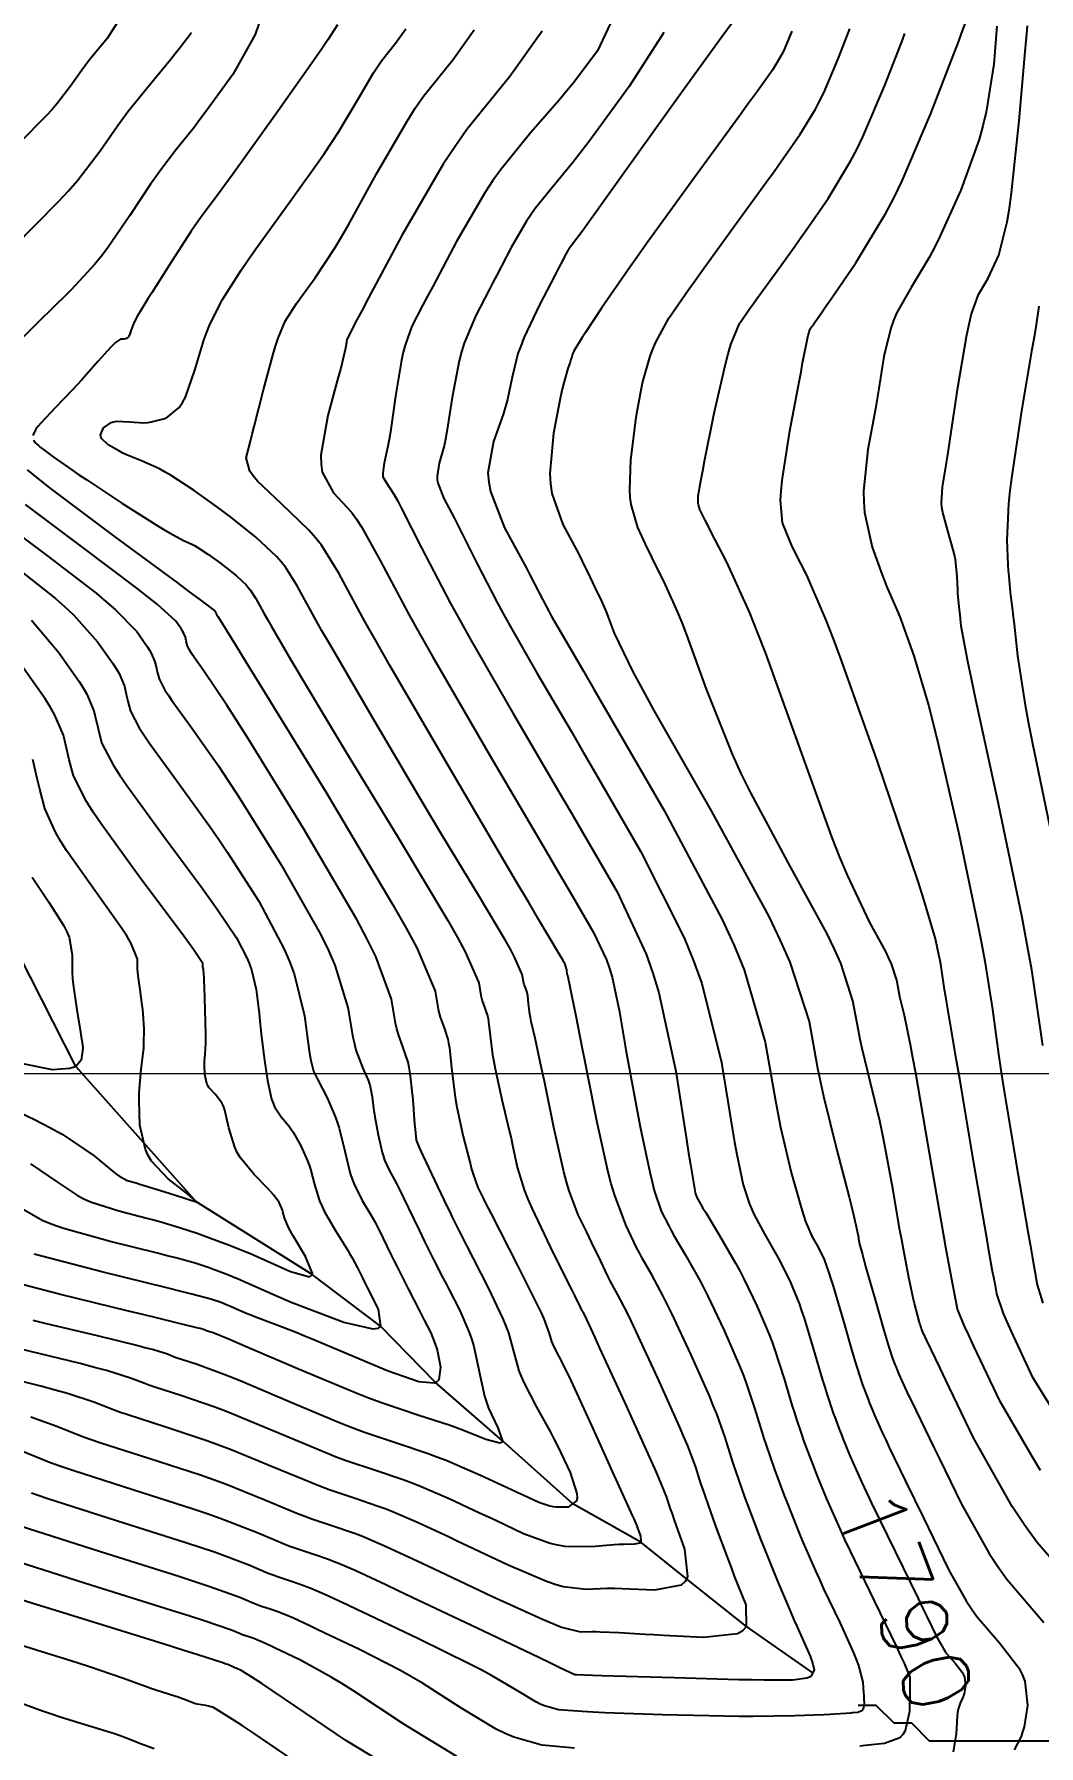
# Model space of a CAD drawing. Header units: metres. Extents: x 837117 to 838477, y 1189012 to 1191015.
# Drawn here: x 837909.5 to 837966.1, y 1189576 to 1189672.4 of the extents above; entities that cross this region are included whole.
import ezdxf

# ---------------------------------------------------------------- set-up
doc = ezdxf.new("R2010")
doc.units = ezdxf.units.M
doc.header["$LTSCALE"] = 0.3
doc.layers.add('COORD', color=7, linetype='Continuous', lineweight=20)
doc.layers.add('DRENAJE', color=5, linetype='Continuous', lineweight=25)
doc.layers.add('COTAS 10', color=1, linetype='Continuous')
doc.layers.add('COTAS INT', color=252, linetype='Continuous')
doc.styles.get("Standard").update_dxf_attribs({"font": 'simplex.shx'})

msp = doc.modelspace()

# ---------------------------------------------------------------- linework, layer by layer
at = {"layer": 'COORD'}
msp.add_line((837476.514, 1189613.872), (838476.514, 1189613.872), dxfattribs=at)
at = {"layer": 'COTAS 10'}
for points, elevation in [([(837967.559, 1189593.901), (837965.799, 1189596.745), (837964.59, 1189599.339), (837964.35, 1189599.887), (837964.15, 1189600.361), (837963.772, 1189601.459), (837963.668, 1189602.029), (837963.642, 1189602.169), (837963.617, 1189602.302), (837963.535, 1189602.72), (837963.326, 1189603.899), (837963.22, 1189604.511), (837963.094, 1189605.247), (837962.466, 1189608.937), (837961.796, 1189612.887), (837961.643, 1189613.786), (837961.504, 1189614.601), (837961.121, 1189616.843), (837960.879, 1189618.281), (837960.829, 1189618.589), (837960.787, 1189618.858), (837960.695, 1189619.502), (837960.611, 1189620.039), (837960.573, 1189620.239), (837960.529, 1189620.462), (837960.319, 1189621.454), (837959.664, 1189623.68), (837959.34, 1189624.681), (837958.953, 1189625.849), (837957.04, 1189631.454), (837955.019, 1189637.135), (837954.565, 1189638.35), (837954.156, 1189639.409), (837953.059, 1189641.944), (837952.363, 1189643.321), (837952.206, 1189643.651), (837952.065, 1189643.959), (837951.688, 1189644.885), (837951.586, 1189646.155), (837951.619, 1189646.68), (837951.679, 1189647.28), (837952.117, 1189650.073), (837952.632, 1189652.824), (837952.74, 1189653.398), (837952.833, 1189653.89), (837953.046, 1189654.99), (837953.15, 1189655.463), (837953.174, 1189655.56), (837953.197, 1189655.643), (837953.263, 1189655.82), (837953.331, 1189655.919), (837953.355, 1189655.954), (837953.382, 1189655.991), (837953.496, 1189656.149), (837953.933, 1189656.774), (837954.163, 1189657.106), (837954.441, 1189657.508), (837955.836, 1189659.53), (837957.52, 1189662.322), (837957.979, 1189663.208), (837958.435, 1189664.144), (837960.056, 1189667.933), (837961.336, 1189671.241), (837961.578, 1189671.874), (837961.77, 1189672.384), (837962.055, 1189673.202)], 1800), ([(837926.623, 1189672.938), (837926.09, 1189672.084), (837925.746, 1189671.581), (837925.317, 1189670.964), (837923.059, 1189667.774), (837920.736, 1189664.532), (837920.266, 1189663.881), (837919.871, 1189663.338), (837919.069, 1189662.27), (837918.587, 1189661.608), (837918.393, 1189661.321), (837918.173, 1189660.989), (837917.158, 1189659.415), (837916.162, 1189657.839), (837915.953, 1189657.506), (837915.773, 1189657.217), (837915.365, 1189656.547), (837915.174, 1189656.187), (837915.132, 1189656.094), (837915.093, 1189656.003), (837914.993, 1189655.698), (837914.909, 1189655.458), (837914.882, 1189655.407), (837914.853, 1189655.365), (837914.735, 1189655.269), (837914.605, 1189655.234), (837914.569, 1189655.229), (837914.534, 1189655.226), (837914.405, 1189655.234), (837914.13, 1189655.053), (837914.002, 1189654.931), (837913.851, 1189654.778), (837913.12, 1189653.966), (837912.218, 1189652.949), (837911.959, 1189652.668), (837911.697, 1189652.386), (837910.72, 1189651.369), (837909.917, 1189650.51), (837909.765, 1189650.328), (837909.643, 1189650.171), (837909.458, 1189649.806)], 1780), ([(837945.012, 1189672.509), (837943.052, 1189669.459), (837940.842, 1189666.428), (837940.343, 1189665.764), (837939.891, 1189665.177), (837938.665, 1189663.692), (837937.767, 1189662.585), (837937.523, 1189662.236), (837937.281, 1189661.87), (837936.421, 1189660.394), (837935.598, 1189658.837), (837935.379, 1189658.419), (837935.163, 1189658.007), (837934.414, 1189656.568), (837933.772, 1189655.006), (837933.623, 1189654.518), (837933.486, 1189654.004), (837933.096, 1189651.946), (837932.796, 1189650.028), (837932.716, 1189649.603), (837932.636, 1189649.225), (837932.359, 1189648.24), (837932.235, 1189647.521), (837932.252, 1189647.309), (837932.291, 1189647.092), (837932.617, 1189646.262), (837933.192, 1189645.171), (837933.387, 1189644.789), (837933.599, 1189644.372), (837934.494, 1189642.579), (837935.621, 1189640.402), (837935.979, 1189639.744), (837936.357, 1189639.061), (837937.884, 1189636.396), (837939.785, 1189633.145), (837940.397, 1189632.094), (837941.046, 1189630.977), (837943.702, 1189626.396), (837946.165, 1189621.522), (837946.692, 1189620.22), (837947.153, 1189618.939), (837948.26, 1189614.486), (837948.854, 1189610.802), (837948.992, 1189610.007), (837949.118, 1189609.309), (837949.476, 1189607.598), (837949.835, 1189606.516), (837949.961, 1189606.213), (837950.099, 1189605.91), (837950.697, 1189604.806), (837951.329, 1189603.715), (837951.49, 1189603.42), (837951.644, 1189603.128), (837952.148, 1189602.1), (837952.628, 1189600.909), (837952.767, 1189600.514), (837952.91, 1189600.092), (837953.447, 1189598.332), (837953.955, 1189596.601), (837954.079, 1189596.196), (837954.195, 1189595.824), (837954.556, 1189594.748), (837954.68, 1189594.419), (837954.894, 1189593.846), (837954.996, 1189593.582), (837955.102, 1189593.313), (837955.516, 1189592.294), (837956.17, 1189590.83), (837956.427, 1189590.282), (837956.717, 1189589.671), (837958.038, 1189586.947), (837959.334, 1189584.304), (837959.608, 1189583.744), (837959.845, 1189583.259), (837960.393, 1189582.131), (837960.739, 1189581.514), (837960.848, 1189581.353), (837960.963, 1189581.195), (837961.426, 1189580.656), (837961.818, 1189580.147), (837961.889, 1189580.008), (837961.943, 1189579.869), (837961.999, 1189579.375), (837961.926, 1189578.938), (837961.897, 1189578.836), (837961.866, 1189578.742), (837961.724, 1189578.469), (837961.588, 1189578.061), (837961.56, 1189577.881), (837961.537, 1189577.673), (837961.488, 1189576.681), (837961.318, 1189575.674)], 1790), ([(837909.508, 1189649.538), (837909.572, 1189649.42), (837909.779, 1189649.236), (837909.883, 1189649.154), (837910.006, 1189649.058), (837910.618, 1189648.599), (837911.663, 1189647.868), (837912.059, 1189647.6), (837912.502, 1189647.304), (837914.487, 1189646), (837916.409, 1189644.772), (837916.813, 1189644.524), (837917.161, 1189644.317), (837917.951, 1189643.899), (837918.422, 1189643.685), (837918.568, 1189643.606), (837918.721, 1189643.517), (837919.331, 1189643.125), (837919.976, 1189642.662), (837920.152, 1189642.53), (837920.326, 1189642.396), (837920.945, 1189641.896), (837921.482, 1189641.389), (837921.605, 1189641.25), (837921.717, 1189641.112), (837922.03, 1189640.621), (837922.478, 1189639.796), (837922.676, 1189639.448), (837922.905, 1189639.048), (837923.998, 1189637.171), (837925.718, 1189634.289), (837926.342, 1189633.256), (837927.031, 1189632.121), (837930.054, 1189627.171), (837932.843, 1189622.498), (837933.384, 1189621.537), (837933.825, 1189620.721), (837934.584, 1189618.979), (837934.701, 1189618.273), (837934.738, 1189618.111), (837934.776, 1189617.963), (837934.93, 1189617.55), (837935.075, 1189617.119), (837935.108, 1189616.961), (837935.139, 1189616.785), (837935.223, 1189616.009), (837935.365, 1189614.918), (837935.432, 1189614.544), (837935.511, 1189614.139), (837935.894, 1189612.415), (837936.307, 1189610.658), (837936.404, 1189610.231), (837936.494, 1189609.83), (837936.757, 1189608.598), (837937.17, 1189607.264), (837937.354, 1189606.799), (837937.57, 1189606.292), (837938.601, 1189604.117), (837939.611, 1189602.106), (837939.813, 1189601.703), (837939.98, 1189601.368), (837940.305, 1189600.71), (837940.401, 1189600.513), (837940.424, 1189600.467), (837940.446, 1189600.424), (837940.515, 1189600.301), (837940.902, 1189599.482), (837941.125, 1189599.002), (837941.397, 1189598.411), (837942.799, 1189595.36), (837944.21, 1189592.252), (837944.489, 1189591.626), (837944.719, 1189591.101), (837945.147, 1189590.052), (837945.373, 1189589.361), (837945.477, 1189589.062), (837945.598, 1189588.716), (837946.185, 1189587.08), (837946.353, 1189585.546), (837946.21, 1189585.264), (837945.986, 1189585.045), (837944.492, 1189584.769), (837942.666, 1189584.855), (837942.231, 1189584.863), (837941.828, 1189584.865), (837940.63, 1189584.815), (837939.35, 1189584.968), (837938.896, 1189585.098), (837938.398, 1189585.265), (837936.237, 1189586.183), (837933.972, 1189587.256), (837933.409, 1189587.521), (837932.873, 1189587.772), (837931.168, 1189588.563), (837929.697, 1189589.197), (837929.308, 1189589.35), (837928.928, 1189589.493), (837927.623, 1189589.926), (837926.155, 1189590.423), (837925.671, 1189590.607), (837925.155, 1189590.809), (837923.013, 1189591.705), (837920.64, 1189592.676), (837919.979, 1189592.926), (837919.315, 1189593.168), (837916.902, 1189593.973), (837914.812, 1189594.643), (837914.352, 1189594.8), (837913.944, 1189594.945), (837912.898, 1189595.365), (837911.413, 1189595.856), (837910.727, 1189596.045), (837909.923, 1189596.258), (837906.026, 1189597.221)], 1780), ([(837909.392, 1189639.406), (837910.916, 1189637.607), (837912.076, 1189635.96), (837912.31, 1189635.585), (837912.507, 1189635.245), (837912.907, 1189634.307), (837913.071, 1189633.592), (837913.119, 1189633.392), (837913.169, 1189633.191), (837913.359, 1189632.458), (837914.009, 1189631.214), (837914.348, 1189630.691), (837914.756, 1189630.091), (837916.807, 1189627.277), (837918.961, 1189624.375), (837919.434, 1189623.719), (837919.855, 1189623.126), (837920.931, 1189621.52), (837921.546, 1189620.348), (837921.676, 1189620.031), (837921.788, 1189619.716), (837922.047, 1189618.603), (837922.179, 1189617.554), (837922.211, 1189617.28), (837922.241, 1189617.012), (837922.333, 1189616.105), (837922.434, 1189615.178), (837922.47, 1189614.898), (837922.509, 1189614.608), (837922.678, 1189613.477), (837922.914, 1189612.434), (837922.995, 1189612.199), (837923.083, 1189611.989), (837923.459, 1189611.423), (837923.883, 1189610.924), (837924.002, 1189610.755), (837924.122, 1189610.573), (837924.559, 1189609.804), (837924.947, 1189608.949), (837925.035, 1189608.712), (837925.116, 1189608.475), (837925.338, 1189607.619), (837925.623, 1189606.694), (837925.744, 1189606.414), (837925.882, 1189606.123), (837926.53, 1189604.985), (837927.183, 1189603.935), (837927.324, 1189603.7), (837927.448, 1189603.488), (837927.753, 1189602.925), (837928.049, 1189602.322), (837928.167, 1189602.085), (837928.302, 1189601.819), (837928.919, 1189600.605), (837929.059, 1189599.632), (837928.893, 1189599.516), (837928.638, 1189599.468), (837926.977, 1189599.851), (837924.955, 1189600.612), (837924.473, 1189600.802), (837924.024, 1189600.982), (837922.682, 1189601.559), (837921.635, 1189602.031), (837921.371, 1189602.146), (837921.118, 1189602.254), (837920.302, 1189602.586), (837919.591, 1189602.854), (837919.405, 1189602.92), (837919.224, 1189602.984), (837918.61, 1189603.188), (837917.522, 1189603.487), (837917.042, 1189603.611), (837916.485, 1189603.753), (837913.828, 1189604.412), (837911.131, 1189605.17), (837910.548, 1189605.374), (837910.038, 1189605.575), (837908.787, 1189606.282)], 1770), ([(837933.353, 1189575.406), (837930.36, 1189577.217), (837927.527, 1189579.096), (837926.87, 1189579.511), (837926.268, 1189579.879), (837924.553, 1189580.825), (837923.398, 1189581.374), (837923.149, 1189581.491), (837922.931, 1189581.594), (837922.402, 1189581.842), (837922.085, 1189581.978), (837922.002, 1189582.011), (837921.92, 1189582.042), (837921.64, 1189582.135), (837921.324, 1189582.242), (837921.22, 1189582.281), (837921.109, 1189582.325), (837920.648, 1189582.517), (837919.07, 1189583.057), (837918.255, 1189583.319), (837917.276, 1189583.63), (837912.373, 1189585.16), (837907.25, 1189586.8)], 1790)]:
    msp.add_lwpolyline(points, dxfattribs=dict(at, elevation=elevation))
at = {"layer": 'COTAS INT'}
for points, elevation in [([(837914.471, 1189673.464), (837913.651, 1189672.172), (837912.666, 1189670.967), (837912.434, 1189670.668), (837912.221, 1189670.385), (837911.596, 1189669.485), (837910.845, 1189668.509), (837910.552, 1189668.176), (837910.221, 1189667.818), (837908.719, 1189666.299)], 1774), ([(837942.148, 1189673.312), (837941.282, 1189671.465), (837939.94, 1189669.693), (837939.538, 1189669.196), (837939.123, 1189668.697), (837937.514, 1189666.874), (837935.843, 1189664.813), (837935.388, 1189664.164), (837934.937, 1189663.482), (837933.336, 1189660.734), (837931.99, 1189658.196), (837931.699, 1189657.646), (837931.444, 1189657.163), (837930.818, 1189655.968), (837930.437, 1189654.897), (837930.337, 1189654.492), (837930.239, 1189654.04), (837929.901, 1189652.015), (837929.607, 1189650.019), (837929.536, 1189649.584), (837929.469, 1189649.201), (837929.266, 1189648.246), (837929.173, 1189647.709), (837929.176, 1189647.59), (837929.19, 1189647.483), (837929.346, 1189647.203), (837929.798, 1189646.511), (837930.001, 1189646.145), (837930.236, 1189645.703), (837931.364, 1189643.475), (837932.977, 1189640.383), (837933.518, 1189639.396), (837934.099, 1189638.352), (837936.541, 1189634.108), (837939.084, 1189629.767), (837939.73, 1189628.661), (837940.35, 1189627.598), (837942.377, 1189624.108), (837944.018, 1189620.601), (837944.393, 1189619.527), (837944.735, 1189618.409), (837945.686, 1189614.001), (837946.287, 1189610.147), (837946.409, 1189609.378), (837946.51, 1189608.738), (837946.715, 1189607.504), (837946.785, 1189607.172), (837946.802, 1189607.1), (837946.818, 1189607.037), (837946.869, 1189606.884), (837947.092, 1189606.499), (837947.217, 1189606.291), (837947.369, 1189606.037), (837948.146, 1189604.753), (837949.053, 1189603.183), (837949.288, 1189602.749), (837949.516, 1189602.315), (837950.278, 1189600.752), (837950.944, 1189599.178), (837951.112, 1189598.737), (837951.272, 1189598.294), (837951.787, 1189596.676), (837952.242, 1189595.144), (837952.364, 1189594.754), (837952.484, 1189594.38), (837952.728, 1189593.67), (837952.904, 1189593.154), (837953.344, 1189591.978), (837953.477, 1189591.635), (837953.615, 1189591.284), (837954.155, 1189589.955), (837954.918, 1189588.229), (837955.197, 1189587.628), (837955.506, 1189586.974), (837956.863, 1189584.166), (837958.112, 1189581.589), (837958.352, 1189581.08), (837958.546, 1189580.66), (837958.864, 1189579.879), (837958.872, 1189579.457), (837958.871, 1189579.263), (837958.868, 1189579.036), (837958.846, 1189577.935), (837958.611, 1189576.856), (837958.474, 1189576.641), (837958.458, 1189576.624), (837958.306, 1189576.464), (837957.438, 1189576.128), (837956.353, 1189576.024), (837956.047, 1189575.994)], 1788), ([(837949.082, 1189673.347), (837948.296, 1189672.271), (837946.972, 1189670.445), (837946.48, 1189669.763), (837945.935, 1189669.004), (837943.516, 1189665.629), (837941.262, 1189662.487), (837940.821, 1189661.876), (837940.46, 1189661.377), (837939.816, 1189660.509), (837939.692, 1189660.357), (837939.658, 1189660.308), (837939.625, 1189660.258), (837939.506, 1189660.054), (837939.206, 1189659.478), (837939.058, 1189659.192), (837938.882, 1189658.852), (837938.011, 1189657.168), (837937.132, 1189655.302), (837936.95, 1189654.846), (837936.796, 1189654.417), (837936.46, 1189653.089), (837936.202, 1189651.832), (837936.095, 1189651.447), (837935.974, 1189651.046), (837935.409, 1189649.467), (837935.103, 1189647.698), (837935.145, 1189647.177), (837935.241, 1189646.643), (837936.044, 1189644.601), (837937.048, 1189642.745), (837937.271, 1189642.327), (837937.47, 1189641.951), (837937.99, 1189640.941), (837938.401, 1189640.147), (837938.532, 1189639.906), (837938.67, 1189639.657), (837939.228, 1189638.684), (837940.485, 1189636.524), (837941.064, 1189635.526), (837941.742, 1189634.355), (837945.026, 1189628.684), (837948.296, 1189622.547), (837948.965, 1189621.082), (837949.532, 1189619.72), (837950.729, 1189615.645), (837951.275, 1189612.444), (837951.432, 1189611.632), (837951.591, 1189610.852), (837952.189, 1189608.302), (837952.742, 1189606.321), (837952.874, 1189605.899), (837952.996, 1189605.533), (837953.362, 1189604.671), (837953.648, 1189604.178), (837953.72, 1189604.045), (837953.79, 1189603.913), (837954.017, 1189603.448), (837954.312, 1189602.64), (837954.423, 1189602.292), (837954.548, 1189601.89), (837955.107, 1189599.988), (837955.668, 1189598.058), (837955.794, 1189597.638), (837955.907, 1189597.267), (837956.208, 1189596.342), (837956.443, 1189595.713), (837956.515, 1189595.53), (837956.588, 1189595.343), (837956.656, 1189595.178), (837956.877, 1189594.633), (837957.332, 1189593.613), (837957.511, 1189593.231), (837957.713, 1189592.806), (837958.634, 1189590.908), (837959.66, 1189588.809), (837959.929, 1189588.256), (837960.191, 1189587.716), (837960.748, 1189586.563), (837961.083, 1189585.869), (837962.035, 1189584.171), (837962.335, 1189583.726), (837962.652, 1189583.29), (837963.927, 1189581.807), (837965.009, 1189580.405), (837965.203, 1189580.021), (837965.351, 1189579.64), (837965.507, 1189578.279), (837965.304, 1189577.076), (837965.226, 1189576.794), (837965.139, 1189576.535), (837964.748, 1189575.783)], 1792), ([(837908.37, 1189660.406), (837910.919, 1189662.984), (837911.481, 1189663.596), (837911.98, 1189664.162), (837913.265, 1189665.837), (837914.23, 1189667.256), (837914.527, 1189667.66), (837914.837, 1189668.07), (837916.067, 1189669.593), (837917.226, 1189670.987), (837917.492, 1189671.315), (837917.734, 1189671.618), (837918.407, 1189672.505)], 1776), ([(837922.193, 1189673), (837921.989, 1189672.4), (837920.733, 1189670.14), (837919.235, 1189668.075), (837918.879, 1189667.598), (837918.548, 1189667.163), (837917.568, 1189665.932), (837916.67, 1189664.772), (837916.391, 1189664.382), (837916.099, 1189663.961), (837914.935, 1189662.19), (837913.672, 1189660.356), (837913.317, 1189659.896), (837912.96, 1189659.456), (837911.652, 1189658.038), (837910.361, 1189656.774), (837910.014, 1189656.431), (837909.672, 1189656.091), (837908.477, 1189654.888)], 1778), ([(837908.746, 1189592.654), (837910.402, 1189591.989), (837911.05, 1189591.759), (837911.778, 1189591.51), (837915.091, 1189590.448), (837918.5, 1189589.353), (837919.289, 1189589.083), (837920.012, 1189588.828), (837922.067, 1189588.03), (837923.536, 1189587.415), (837923.891, 1189587.276), (837924.222, 1189587.151), (837925.23, 1189586.81), (837926.125, 1189586.512), (837926.386, 1189586.414), (837926.652, 1189586.31), (837927.662, 1189585.874), (837929.346, 1189585.087), (837930.038, 1189584.76), (837930.829, 1189584.386), (837934.497, 1189582.642), (837937.962, 1189580.993), (837938.623, 1189580.678), (837939.156, 1189580.425), (837940.003, 1189580.024), (837940.025, 1189580.024), (837940.045, 1189580.022), (837940.054, 1189580.022), (837940.064, 1189580.021), (837940.113, 1189580.019), (837940.99, 1189579.991), (837941.523, 1189579.974), (837942.182, 1189579.954), (837945.608, 1189579.848), (837949.216, 1189579.749), (837949.989, 1189579.733), (837950.664, 1189579.722), (837952.284, 1189579.724), (837953.066, 1189579.83), (837953.212, 1189579.884), (837953.328, 1189579.949), (837953.491, 1189580.274), (837953.39, 1189580.739), (837953.339, 1189580.893), (837953.278, 1189581.057), (837952.975, 1189581.739), (837952.514, 1189582.738), (837952.354, 1189583.103), (837952.18, 1189583.506), (837951.434, 1189585.278), (837950.642, 1189587.226), (837950.44, 1189587.739), (837950.244, 1189588.242), (837949.599, 1189589.966), (837949.062, 1189591.492), (837948.934, 1189591.87), (837948.816, 1189592.229), (837948.467, 1189593.364), (837947.996, 1189594.698), (837947.8, 1189595.181), (837947.577, 1189595.715), (837946.538, 1189598.056), (837945.456, 1189600.363), (837945.206, 1189600.875), (837944.978, 1189601.333), (837944.33, 1189602.527), (837943.796, 1189603.467), (837943.639, 1189603.764), (837943.478, 1189604.077), (837942.862, 1189605.341), (837942.224, 1189607.058), (837942.049, 1189607.658), (837941.875, 1189608.311), (837941.252, 1189611.117), (837940.694, 1189613.956), (837940.561, 1189614.63), (837940.438, 1189615.255), (837940.068, 1189617.107), (837939.811, 1189618.376), (837939.758, 1189618.633), (837939.713, 1189618.85), (837939.618, 1189619.295), (837939.583, 1189619.455), (837939.575, 1189619.493), (837939.569, 1189619.528), (837939.556, 1189619.629), (837939.548, 1189619.701), (837939.545, 1189619.717), (837939.542, 1189619.732), (837939.529, 1189619.772), (837939.514, 1189619.811), (837939.511, 1189619.824), (837939.507, 1189619.839), (837939.496, 1189619.905), (837939.426, 1189620.067), (837939.385, 1189620.143), (837939.335, 1189620.232), (837939.075, 1189620.667), (837937.978, 1189622.518), (837937.399, 1189623.5), (837936.701, 1189624.686), (837933.188, 1189630.667), (837929.583, 1189636.859), (837928.826, 1189638.179), (837928.175, 1189639.327), (837926.697, 1189642.048), (837925.721, 1189643.622), (837925.386, 1189644.048), (837925.022, 1189644.469), (837923.476, 1189645.951), (837922.117, 1189647.233), (837921.872, 1189647.527), (837921.683, 1189647.795), (837921.475, 1189648.545), (837921.725, 1189649.486), (837921.825, 1189649.875), (837921.938, 1189650.319), (837922.46, 1189652.384), (837923.018, 1189654.453), (837923.154, 1189654.898), (837923.282, 1189655.289), (837923.678, 1189656.242), (837924.147, 1189656.979), (837924.321, 1189657.234), (837924.513, 1189657.51), (837925.369, 1189658.692), (837926.496, 1189660.397), (837926.86, 1189661.003), (837927.247, 1189661.667), (837928.833, 1189664.55), (837930.545, 1189667.519), (837931.012, 1189668.238), (837931.476, 1189668.911), (837933.123, 1189670.97), (837934.319, 1189672.646)], 1784), ([(837909.355, 1189594.536), (837910.822, 1189594.009), (837912.173, 1189593.467), (837912.701, 1189593.28), (837913.295, 1189593.077), (837915.996, 1189592.21), (837918.907, 1189591.26), (837919.634, 1189591.005), (837920.326, 1189590.752), (837922.54, 1189589.868), (837924.346, 1189589.112), (837924.781, 1189588.941), (837925.189, 1189588.787), (837926.426, 1189588.368), (837927.526, 1189588.003), (837927.847, 1189587.882), (837928.175, 1189587.753), (837929.415, 1189587.218), (837931.11, 1189586.429), (837931.724, 1189586.141), (837932.4, 1189585.821), (837935.367, 1189584.413), (837938.18, 1189583.129), (837938.76, 1189582.888), (837939.253, 1189582.697), (837940.317, 1189582.42), (837940.955, 1189582.442), (837941.18, 1189582.44), (837941.427, 1189582.434), (837942.492, 1189582.381), (837943.955, 1189582.295), (837944.451, 1189582.268), (837944.987, 1189582.239), (837947.253, 1189582.124), (837949.157, 1189582.328), (837949.465, 1189582.5), (837949.678, 1189582.723), (837949.654, 1189583.947), (837949.001, 1189585.569), (837948.816, 1189586.044), (837948.63, 1189586.529), (837947.947, 1189588.372), (837947.35, 1189590.048), (837947.219, 1189590.428), (837947.103, 1189590.772), (837946.807, 1189591.708), (837946.357, 1189592.899), (837946.145, 1189593.404), (837945.894, 1189593.984), (837944.669, 1189596.708), (837943.427, 1189599.387), (837943.165, 1189599.939), (837942.94, 1189600.407), (837942.423, 1189601.414), (837942.098, 1189601.994), (837941.994, 1189602.195), (837941.884, 1189602.412), (837941.435, 1189603.342), (837940.945, 1189604.37), (837940.81, 1189604.65), (837940.674, 1189604.928), (837940.185, 1189605.914), (837939.678, 1189607.26), (837939.531, 1189607.765), (837939.382, 1189608.327), (837938.819, 1189610.833), (837938.303, 1189613.355), (837938.183, 1189613.927), (837938.073, 1189614.444), (837937.756, 1189615.855), (837937.547, 1189616.797), (837937.504, 1189617.018), (837937.467, 1189617.223), (837937.389, 1189617.819), (837937.343, 1189618.243), (837937.327, 1189618.339), (837937.309, 1189618.426), (837937.229, 1189618.661), (837937.145, 1189618.887), (837937.124, 1189618.968), (837937.104, 1189619.056), (837937.04, 1189619.442), (837936.626, 1189620.394), (837936.385, 1189620.84), (837936.089, 1189621.365), (837934.565, 1189623.919), (837932.504, 1189627.319), (837931.871, 1189628.378), (837931.21, 1189629.488), (837928.593, 1189633.919), (837926.244, 1189637.953), (837925.751, 1189638.813), (837925.327, 1189639.562), (837924.364, 1189641.334), (837923.692, 1189642.39), (837923.45, 1189642.687), (837923.186, 1189642.985), (837922.03, 1189644.075), (837920.701, 1189645.15), (837920.326, 1189645.438), (837919.949, 1189645.722), (837918.562, 1189646.716), (837917.252, 1189647.56), (837916.923, 1189647.75), (837916.609, 1189647.921), (837915.596, 1189648.381), (837914.75, 1189648.723), (837914.541, 1189648.819), (837914.342, 1189648.916), (837913.714, 1189649.274), (837913.333, 1189649.643), (837913.29, 1189649.748), (837913.273, 1189649.853), (837913.44, 1189650.243), (837913.872, 1189650.534), (837914.024, 1189650.578), (837914.19, 1189650.606), (837914.904, 1189650.573), (837915.711, 1189650.523), (837915.935, 1189650.54), (837916.159, 1189650.57), (837916.97, 1189650.79), (837917.712, 1189651.388), (837917.893, 1189651.657), (837918.062, 1189651.971), (837918.585, 1189653.478), (837919.099, 1189655.185), (837919.264, 1189655.625), (837919.438, 1189656.051), (837920.148, 1189657.474), (837921.199, 1189659.126), (837921.589, 1189659.698), (837922.021, 1189660.318), (837923.939, 1189662.968), (837925.87, 1189665.668), (837926.311, 1189666.32), (837926.711, 1189666.93), (837927.819, 1189668.786), (837928.651, 1189670.229), (837928.877, 1189670.578), (837929.103, 1189670.905), (837929.903, 1189671.906), (837930.484, 1189672.72)], 1782), ([(837938.154, 1189672.572), (837936.343, 1189670.034), (837933.911, 1189667.033), (837933.248, 1189666.087), (837932.59, 1189665.09), (837930.251, 1189661.073), (837928.382, 1189657.555), (837928.02, 1189656.873), (837927.725, 1189656.318), (837927.221, 1189655.367), (837927.159, 1189655.192), (837927.143, 1189655.126), (837927.127, 1189655.053), (837927.072, 1189654.722), (837926.888, 1189653.91), (837926.79, 1189653.532), (837926.673, 1189653.088), (837926.08, 1189650.933), (837925.691, 1189648.692), (837925.701, 1189648.193), (837925.763, 1189647.747), (837926.411, 1189646.577), (837927.41, 1189645.49), (837927.693, 1189645.096), (837927.978, 1189644.663), (837929.031, 1189642.762), (837930.627, 1189639.768), (837931.255, 1189638.645), (837931.964, 1189637.395), (837935.198, 1189631.819), (837938.384, 1189626.388), (837939.063, 1189625.229), (837939.654, 1189624.219), (837941.053, 1189621.819), (837941.779, 1189620.266), (837941.946, 1189619.791), (837942.097, 1189619.295), (837942.518, 1189617.343), (837942.893, 1189615.084), (837943.015, 1189614.396), (837943.144, 1189613.68), (837943.679, 1189610.866), (837944.217, 1189608.317), (837944.349, 1189607.768), (837944.474, 1189607.286), (837944.866, 1189606.112), (837945.285, 1189605.288), (837945.428, 1189605.028), (837945.583, 1189604.752), (837946.238, 1189603.64), (837947.015, 1189602.258), (837947.247, 1189601.812), (837947.486, 1189601.339), (837948.408, 1189599.404), (837949.261, 1189597.446), (837949.456, 1189596.959), (837949.634, 1189596.496), (837950.127, 1189595.02), (837950.529, 1189593.686), (837950.649, 1189593.312), (837950.773, 1189592.936), (837951.251, 1189591.56), (837951.794, 1189590.11), (837951.958, 1189589.687), (837952.129, 1189589.255), (837952.794, 1189587.616), (837953.549, 1189585.867), (837953.776, 1189585.365), (837954.01, 1189584.856), (837954.919, 1189582.953), (837955.702, 1189581.25), (837955.856, 1189580.867), (837955.984, 1189580.522), (837956.221, 1189579.596), (837956.268, 1189578.99), (837956.276, 1189578.847), (837956.283, 1189578.715), (837956.289, 1189578.325), (837956.232, 1189578.064), (837956.198, 1189578.012), (837956.158, 1189577.968), (837955.947, 1189577.887), (837955.684, 1189577.862), (837955.61, 1189577.855), (837955.535, 1189577.847), (837955.261, 1189577.817), (837954.651, 1189577.779), (837954.365, 1189577.766), (837954.028, 1189577.751), (837952.386, 1189577.69), (837950.043, 1189577.657), (837949.263, 1189577.661), (837948.426, 1189577.671), (837944.933, 1189577.754), (837941.685, 1189577.869), (837941.003, 1189577.899), (837940.415, 1189577.929), (837939.079, 1189578.032), (837938.291, 1189578.252), (837938.05, 1189578.356), (837937.799, 1189578.479), (837936.808, 1189579.079), (837935.305, 1189579.97), (837934.731, 1189580.277), (837934.089, 1189580.61), (837931.199, 1189582.029), (837928.358, 1189583.379), (837927.746, 1189583.668), (837927.21, 1189583.921), (837925.908, 1189584.53), (837925.13, 1189584.866), (837924.924, 1189584.947), (837924.723, 1189585.022), (837924.033, 1189585.251), (837923.256, 1189585.514), (837923, 1189585.611), (837922.727, 1189585.719), (837921.594, 1189586.193), (837919.698, 1189586.905), (837918.945, 1189587.162), (837918.092, 1189587.445), (837914.185, 1189588.685), (837910.261, 1189589.944), (837909.398, 1189590.239)], 1786), ([(837952.232, 1189672.577), (837951.81, 1189671.591), (837951.691, 1189671.348), (837951.572, 1189671.117), (837951.134, 1189670.391), (837950.191, 1189669.071), (837949.753, 1189668.467), (837949.238, 1189667.759), (837946.742, 1189664.339), (837944.117, 1189660.718), (837943.521, 1189659.884), (837942.982, 1189659.122), (837941.508, 1189656.98), (837940.601, 1189655.6), (837940.419, 1189655.32), (837940.268, 1189655.084), (837939.97, 1189654.6), (837939.886, 1189654.424), (837939.869, 1189654.382), (837939.854, 1189654.344), (837939.824, 1189654.233), (837939.782, 1189654.079), (837939.76, 1189654.014), (837939.733, 1189653.939), (837939.599, 1189653.587), (837939.375, 1189652.775), (837939.292, 1189652.41), (837939.199, 1189651.984), (837938.788, 1189649.939), (837938.582, 1189647.664), (837938.619, 1189647.093), (837938.696, 1189646.548), (837939.315, 1189644.793), (837940.088, 1189643.375), (837940.262, 1189643.043), (837940.42, 1189642.737), (837940.849, 1189641.85), (837941.143, 1189641.202), (837941.216, 1189641.047), (837941.285, 1189640.903), (837941.502, 1189640.468), (837941.727, 1189639.968), (837941.801, 1189639.783), (837941.881, 1189639.577), (837942.21, 1189638.664), (837943.27, 1189636.493), (837943.811, 1189635.495), (837944.458, 1189634.325), (837947.687, 1189628.664), (837950.922, 1189622.717), (837951.572, 1189621.367), (837952.117, 1189620.146), (837953.198, 1189616.805), (837953.674, 1189614.17), (837953.836, 1189613.393), (837954.012, 1189612.596), (837954.759, 1189609.546), (837955.444, 1189606.91), (837955.58, 1189606.373), (837955.693, 1189605.921), (837955.91, 1189604.983), (837955.97, 1189604.633), (837955.985, 1189604.551), (837955.999, 1189604.475), (837956.041, 1189604.251), (837956.195, 1189603.671), (837956.279, 1189603.37), (837956.38, 1189603.008), (837956.896, 1189601.193), (837957.428, 1189599.348), (837957.541, 1189598.967), (837957.638, 1189598.642), (837957.86, 1189597.936), (837957.993, 1189597.581), (837958.033, 1189597.478), (837958.075, 1189597.372), (837958.238, 1189596.971), (837958.495, 1189596.396), (837958.596, 1189596.181), (837958.71, 1189595.94), (837959.229, 1189594.87), (837959.986, 1189593.314), (837960.25, 1189592.769), (837960.538, 1189592.173), (837961.773, 1189589.607), (837963.331, 1189586.828), (837963.823, 1189586.098), (837964.341, 1189585.386), (837966.428, 1189582.957)], 1794), ([(837968.93, 1189584.108), (837966.03, 1189587.482), (837965.31, 1189588.471), (837964.627, 1189589.485), (837962.462, 1189593.345), (837960.885, 1189596.63), (837960.572, 1189597.281), (837960.313, 1189597.82), (837959.824, 1189598.831), (837959.706, 1189599.075), (837959.68, 1189599.13), (837959.657, 1189599.179), (837959.599, 1189599.31), (837959.561, 1189599.401), (837959.543, 1189599.449), (837959.513, 1189599.53), (837959.462, 1189599.691), (837959.44, 1189599.765), (837959.414, 1189599.852), (837959.293, 1189600.272), (837959.129, 1189600.918), (837959.076, 1189601.147), (837959.02, 1189601.397), (837958.793, 1189602.485), (837958.506, 1189603.986), (837958.413, 1189604.499), (837958.314, 1189605.053), (837957.908, 1189607.403), (837957.447, 1189609.909), (837957.313, 1189610.562), (837957.176, 1189611.197), (837956.662, 1189613.341), (837956.186, 1189615.283), (837956.074, 1189615.791), (837955.97, 1189616.286), (837955.667, 1189617.965), (837954.978, 1189620.093), (837954.631, 1189620.871), (837954.217, 1189621.731), (837952.157, 1189625.519), (837949.907, 1189629.682), (837949.373, 1189630.778), (837948.878, 1189631.85), (837947.41, 1189635.519), (837946.306, 1189638.582), (837946.04, 1189639.272), (837945.791, 1189639.894), (837945.035, 1189641.569), (837944.415, 1189642.784), (837944.252, 1189643.116), (837944.093, 1189643.446), (837943.552, 1189644.62), (837943.176, 1189645.912), (837943.121, 1189646.316), (837943.088, 1189646.741), (837943.148, 1189648.439), (837943.371, 1189650.216), (837943.441, 1189650.69), (837943.515, 1189651.156), (837943.81, 1189652.77), (837944.233, 1189654.278), (837944.387, 1189654.677), (837944.556, 1189655.067), (837945.302, 1189656.406), (837946.386, 1189657.985), (837946.768, 1189658.527), (837947.186, 1189659.114), (837948.993, 1189661.609), (837950.803, 1189664.098), (837951.223, 1189664.68), (837951.607, 1189665.217), (837952.701, 1189666.77), (837953.554, 1189668.185), (837953.787, 1189668.635), (837954.018, 1189669.109), (837954.84, 1189671.029), (837955.489, 1189672.705)], 1796), ([(837966.223, 1189591.518), (837965.765, 1189592.306), (837963.961, 1189595.398), (837962.477, 1189598.521), (837962.189, 1189599.139), (837961.956, 1189599.65), (837961.56, 1189600.603), (837961.481, 1189601.015), (837961.448, 1189601.185), (837961.41, 1189601.378), (837961.23, 1189602.276), (837960.897, 1189604.075), (837960.763, 1189604.836), (837960.611, 1189605.712), (837959.907, 1189609.822), (837959.2, 1189613.897), (837959.046, 1189614.75), (837958.909, 1189615.483), (837958.564, 1189617.135), (837958.359, 1189617.971), (837958.311, 1189618.189), (837958.266, 1189618.402), (837958.136, 1189619.124), (837957.84, 1189620.04), (837957.69, 1189620.375), (837957.512, 1189620.745), (837956.626, 1189622.374), (837955.355, 1189625.039), (837954.935, 1189626.061), (837954.485, 1189627.207), (837952.61, 1189632.374), (837950.732, 1189637.586), (837950.279, 1189638.761), (837949.855, 1189639.819), (837948.568, 1189642.669), (837947.665, 1189644.397), (837947.483, 1189644.747), (837947.332, 1189645.041), (837947.032, 1189645.64), (837946.956, 1189645.903), (837946.945, 1189645.985), (837946.938, 1189646.071), (837946.95, 1189646.416), (837947.114, 1189647.355), (837947.202, 1189647.816), (837947.31, 1189648.363), (837947.854, 1189651.066), (837948.479, 1189653.829), (837948.637, 1189654.415), (837948.789, 1189654.923), (837949.283, 1189656.113), (837949.858, 1189656.952), (837950.062, 1189657.24), (837950.284, 1189657.552), (837951.245, 1189658.879), (837952.368, 1189660.436), (837952.693, 1189660.893), (837953.024, 1189661.362), (837954.269, 1189663.15), (837955.537, 1189665.254), (837955.883, 1189665.922), (837956.227, 1189666.626), (837957.448, 1189669.481), (837958.413, 1189671.973), (837958.595, 1189672.449)], 1798), ([(837963.773, 1189672.863), (837963.594, 1189670.722), (837963.172, 1189668.015), (837962.985, 1189667.249), (837962.769, 1189666.476), (837961.737, 1189663.623), (837960.562, 1189661.018), (837960.255, 1189660.401), (837959.956, 1189659.829), (837958.944, 1189658.141), (837958.125, 1189656.698), (837957.947, 1189656.281), (837957.791, 1189655.856), (837957.408, 1189654.261), (837957.122, 1189652.454), (837957.027, 1189651.897), (837956.927, 1189651.316), (837956.509, 1189649.009), (837956.266, 1189646.666), (837956.275, 1189646.061), (837956.317, 1189645.476), (837956.745, 1189643.523), (837957.311, 1189641.961), (837957.44, 1189641.623), (837957.557, 1189641.326), (837957.879, 1189640.594), (837958.214, 1189639.82), (837958.339, 1189639.496), (837958.478, 1189639.124), (837959.096, 1189637.389), (837959.914, 1189634.611), (837960.18, 1189633.583), (837960.462, 1189632.443), (837961.623, 1189627.389), (837962.689, 1189622.347), (837962.912, 1189621.215), (837963.103, 1189620.197), (837963.531, 1189617.471), (837963.868, 1189614.954), (837964.003, 1189614.066), (837964.154, 1189613.097), (837964.849, 1189608.908), (837965.526, 1189604.969), (837965.666, 1189604.156), (837965.786, 1189603.464), (837966.047, 1189601.969), (837966.368, 1189600.944)], 1802), ([(837966.367, 1189615.44), (837965.738, 1189619.702), (837965.484, 1189621.126), (837965.195, 1189622.656), (837963.863, 1189629.064), (837962.593, 1189634.917), (837962.344, 1189636.096), (837962.14, 1189637.085), (837961.771, 1189639.064), (837961.702, 1189639.707), (837961.685, 1189639.853), (837961.67, 1189639.985), (837961.626, 1189640.347), (837961.591, 1189640.745), (837961.582, 1189640.9), (837961.572, 1189641.074), (837961.538, 1189641.863), (837961.435, 1189642.814), (837961.382, 1189643.09), (837961.319, 1189643.371), (837961.002, 1189644.432), (837960.722, 1189645.478), (837960.682, 1189645.75), (837960.658, 1189646.014), (837960.708, 1189646.904), (837960.936, 1189648.273), (837961.025, 1189648.84), (837961.125, 1189649.487), (837961.578, 1189652.504), (837962.077, 1189655.467), (837962.206, 1189656.081), (837962.33, 1189656.605), (837962.745, 1189657.753), (837963.155, 1189658.437), (837963.276, 1189658.668), (837963.4, 1189658.918), (837963.876, 1189659.972), (837964.355, 1189661.845), (837964.481, 1189662.61), (837964.604, 1189663.483), (837965.026, 1189667.526), (837965.364, 1189671.436), (837965.434, 1189672.224), (837965.494, 1189672.885)], 1804), ([(837966.146, 1189657.086), (837965.964, 1189655.919), (837965.868, 1189655.337), (837965.752, 1189654.643), (837965.169, 1189651.2), (837964.607, 1189647.54), (837964.505, 1189646.709), (837964.426, 1189645.958), (837964.332, 1189643.902), (837964.397, 1189642.515), (837964.418, 1189642.185), (837964.44, 1189641.879), (837964.53, 1189640.968), (837964.653, 1189639.959), (837964.695, 1189639.59), (837964.74, 1189639.184), (837964.935, 1189637.393), (837965.359, 1189634.618), (837965.55, 1189633.59), (837965.772, 1189632.45), (837966.837, 1189627.393)], 1806), ([(837909.138, 1189647.875), (837909.755, 1189647.38), (837910.487, 1189646.808), (837914.093, 1189644.1), (837917.606, 1189641.506), (837918.281, 1189641.006), (837918.825, 1189640.601), (837919.714, 1189639.925), (837919.751, 1189639.873), (837919.758, 1189639.861), (837919.764, 1189639.85), (837919.777, 1189639.821), (837919.782, 1189639.798), (837919.783, 1189639.792), (837919.785, 1189639.786), (837919.791, 1189639.763), (837919.811, 1189639.723), (837919.822, 1189639.707), (837919.835, 1189639.688), (837919.899, 1189639.6), (837920.878, 1189638.023), (837921.466, 1189637.066), (837922.193, 1189635.884), (837925.966, 1189629.733), (837929.754, 1189623.375), (837930.49, 1189622.062), (837931.09, 1189620.943), (837932.128, 1189618.516), (837932.298, 1189617.49), (837932.352, 1189617.254), (837932.407, 1189617.039), (837932.63, 1189616.439), (837932.842, 1189615.813), (837932.89, 1189615.582), (837932.934, 1189615.327), (837933.056, 1189614.199), (837933.214, 1189612.819), (837933.28, 1189612.405), (837933.356, 1189611.977), (837933.711, 1189610.318), (837934.093, 1189608.814), (837934.186, 1189608.485), (837934.274, 1189608.194), (837934.543, 1189607.457), (837934.747, 1189607.03), (837934.793, 1189606.934), (837934.835, 1189606.847), (837934.95, 1189606.615), (837935.282, 1189605.967), (837936.771, 1189603.058), (837937.861, 1189600.877), (837938.074, 1189600.428), (837938.249, 1189600.045), (837938.56, 1189599.219), (837938.678, 1189598.786), (837938.731, 1189598.65), (837938.793, 1189598.508), (837939.09, 1189597.94), (837939.586, 1189596.976), (837939.774, 1189596.584), (837939.984, 1189596.139), (837940.924, 1189594.083), (837941.883, 1189591.953), (837942.105, 1189591.462), (837942.307, 1189591.014), (837943.25, 1189588.944), (837943.322, 1189588.783), (837943.381, 1189588.65), (837943.487, 1189588.396), (837943.531, 1189588.26), (837943.552, 1189588.201), (837943.576, 1189588.133), (837943.691, 1189587.811), (837943.724, 1189587.509), (837943.696, 1189587.454), (837943.652, 1189587.41), (837943.358, 1189587.356), (837942.745, 1189587.349), (837942.499, 1189587.336), (837942.221, 1189587.318), (837940.944, 1189587.211), (837939.448, 1189587.24), (837939.032, 1189587.308), (837938.616, 1189587.401), (837937.107, 1189587.953), (837935.544, 1189588.691), (837935.094, 1189588.902), (837934.637, 1189589.115), (837932.921, 1189589.907), (837931.219, 1189590.641), (837930.77, 1189590.818), (837930.33, 1189590.983), (837928.82, 1189591.485), (837927.121, 1189592.06), (837926.562, 1189592.272), (837925.964, 1189592.506), (837923.485, 1189593.543), (837920.954, 1189594.6), (837920.323, 1189594.848), (837919.723, 1189595.075), (837917.808, 1189595.735), (837916.329, 1189596.209), (837916.004, 1189596.321), (837915.715, 1189596.423), (837914.975, 1189596.72), (837913.616, 1189597.141), (837912.937, 1189597.322), (837912.126, 1189597.53), (837908.103, 1189598.513)], 1778), ([(837909.467, 1189599.98), (837910.22, 1189599.799), (837913.019, 1189599.128), (837915.38, 1189598.551), (837915.855, 1189598.428), (837916.254, 1189598.322), (837917.051, 1189598.075), (837917.486, 1189597.901), (837917.655, 1189597.841), (837917.846, 1189597.776), (837918.714, 1189597.497), (837920.131, 1189596.983), (837920.668, 1189596.769), (837921.268, 1189596.524), (837923.958, 1189595.38), (837926.773, 1189594.203), (837927.452, 1189593.937), (837928.087, 1189593.696), (837930.017, 1189593.043), (837931.731, 1189592.473), (837932.231, 1189592.286), (837932.741, 1189592.085), (837934.675, 1189591.251), (837936.4, 1189590.458), (837936.779, 1189590.282), (837937.116, 1189590.126), (837937.976, 1189589.724), (837938.587, 1189589.514), (837938.767, 1189589.48), (837938.951, 1189589.456), (837939.652, 1189589.457), (837940.112, 1189589.797), (837940.143, 1189589.987), (837940.133, 1189590.219), (837939.749, 1189591.404), (837939.058, 1189592.859), (837938.854, 1189593.262), (837938.645, 1189593.665), (837937.842, 1189595.117), (837937.14, 1189596.465), (837936.993, 1189596.802), (837936.868, 1189597.123), (837936.587, 1189598.15), (837936.278, 1189599.27), (837936.133, 1189599.65), (837935.964, 1189600.06), (837935.141, 1189601.792), (837934.29, 1189603.456), (837933.935, 1189604.15), (837933.505, 1189604.99), (837933.113, 1189605.78), (837932.97, 1189606.075), (837932.812, 1189606.402), (837932.116, 1189607.86), (837931.474, 1189609.222), (837931.349, 1189609.49), (837931.248, 1189609.711), (837931.075, 1189610.111), (837931.033, 1189610.516), (837931.015, 1189610.739), (837930.993, 1189611.01), (837930.89, 1189612.389), (837930.729, 1189613.869), (837930.671, 1189614.204), (837930.608, 1189614.506), (837930.331, 1189615.327), (837930.038, 1189616.116), (837929.965, 1189616.397), (837929.895, 1189616.707), (837929.672, 1189618.052), (837928.788, 1189620.457), (837928.302, 1189621.433), (837927.712, 1189622.544), (837924.707, 1189627.68), (837921.609, 1189632.694), (837920.958, 1189633.729), (837920.398, 1189634.611), (837919.126, 1189636.519), (837918.565, 1189637.289), (837918.454, 1189637.453), (837918.361, 1189637.596), (837918.183, 1189637.937), (837918.131, 1189638.137), (837918.117, 1189638.192), (837918.104, 1189638.247), (837918.059, 1189638.442), (837917.95, 1189638.699), (837917.896, 1189638.792), (837917.832, 1189638.895), (837917.515, 1189639.345), (837916.467, 1189640.302), (837915.942, 1189640.724), (837915.315, 1189641.214), (837912.205, 1189643.551), (837909.06, 1189645.924)], 1776), ([(837907.659, 1189645.007), (837910.317, 1189643.001), (837913.025, 1189640.922), (837913.604, 1189640.442), (837914.108, 1189640.003), (837915.315, 1189638.766), (837915.913, 1189637.917), (837916.034, 1189637.723), (837916.136, 1189637.548), (837916.342, 1189637.064), (837916.426, 1189636.695), (837916.451, 1189636.592), (837916.477, 1189636.489), (837916.575, 1189636.11), (837916.91, 1189635.469), (837917.085, 1189635.199), (837917.296, 1189634.889), (837918.353, 1189633.438), (837919.919, 1189631.199), (837920.45, 1189630.392), (837921.024, 1189629.505), (837923.449, 1189625.626), (837925.67, 1189621.713), (837926.115, 1189620.804), (837926.486, 1189619.97), (837927.216, 1189617.589), (837927.493, 1189615.923), (837927.579, 1189615.541), (837927.669, 1189615.192), (837928.031, 1189614.216), (837928.352, 1189613.504), (837928.417, 1189613.322), (837928.471, 1189613.146), (837928.579, 1189612.564), (837928.655, 1189611.905), (837928.689, 1189611.681), (837928.728, 1189611.439), (837928.917, 1189610.413), (837929.146, 1189609.418), (837929.211, 1189609.195), (837929.277, 1189608.994), (837929.518, 1189608.459), (837929.837, 1189607.891), (837929.952, 1189607.67), (837930.077, 1189607.421), (837930.626, 1189606.291), (837931.224, 1189605.045), (837931.381, 1189604.723), (837931.535, 1189604.411), (837932.06, 1189603.365), (837932.588, 1189602.332), (837932.743, 1189602.028), (837932.902, 1189601.716), (837933.512, 1189600.526), (837934.068, 1189599.242), (837934.193, 1189598.872), (837934.307, 1189598.495), (837934.615, 1189597.08), (837934.914, 1189595.707), (837935.022, 1189595.357), (837935.141, 1189595.02), (837935.662, 1189593.909), (837935.92, 1189593.185), (837935.873, 1189593.09), (837935.775, 1189593.042), (837934.991, 1189593.254), (837933.732, 1189593.773), (837933.333, 1189593.918), (837932.913, 1189594.065), (837931.213, 1189594.601), (837929.053, 1189595.333), (837928.343, 1189595.602), (837927.583, 1189595.9), (837924.431, 1189597.218), (837921.582, 1189598.448), (837921.013, 1189598.69), (837920.539, 1189598.891), (837919.62, 1189599.26), (837919.363, 1189599.342), (837919.306, 1189599.361), (837919.256, 1189599.379), (837919.128, 1189599.431), (837918.892, 1189599.504), (837918.774, 1189599.535), (837918.633, 1189599.571), (837917.935, 1189599.742), (837916.359, 1189600.124), (837915.665, 1189600.293), (837914.86, 1189600.49), (837911.018, 1189601.43), (837907.262, 1189602.402)], 1774), ([(837908.429, 1189642.452), (837910.734, 1189640.63), (837911.265, 1189640.16), (837911.75, 1189639.705), (837913.116, 1189638.186), (837913.994, 1189636.938), (837914.172, 1189636.654), (837914.321, 1189636.396), (837914.624, 1189635.686), (837914.749, 1189635.144), (837914.785, 1189634.992), (837914.823, 1189634.84), (837914.967, 1189634.284), (837915.459, 1189633.342), (837915.717, 1189632.945), (837916.026, 1189632.49), (837917.58, 1189630.358), (837919.44, 1189627.787), (837919.942, 1189627.056), (837920.44, 1189626.316), (837922.19, 1189623.573), (837923.628, 1189620.882), (837923.927, 1189620.175), (837924.185, 1189619.484), (837924.76, 1189617.126), (837925.018, 1189615.278), (837925.076, 1189614.909), (837925.128, 1189614.601), (837925.267, 1189614.006), (837925.446, 1189613.658), (837925.524, 1189613.507), (837926.04, 1189612.506), (837926.5, 1189611.448), (837926.611, 1189611.128), (837926.716, 1189610.795), (837927.033, 1189609.497), (837927.35, 1189608.234), (837927.454, 1189607.925), (837927.565, 1189607.632), (837928.024, 1189606.722), (837928.51, 1189605.913), (837928.638, 1189605.685), (837928.763, 1189605.454), (837929.189, 1189604.608), (837929.656, 1189603.646), (837929.806, 1189603.343), (837929.965, 1189603.024), (837930.615, 1189601.739), (837931.24, 1189600.514), (837931.384, 1189600.233), (837931.515, 1189599.976), (837931.882, 1189599.259), (837932.139, 1189598.626), (837932.201, 1189598.422), (837932.26, 1189598.206), (837932.436, 1189597.324), (837932.341, 1189596.614), (837932.228, 1189596.506), (837932.077, 1189596.437), (837931.219, 1189596.511), (837929.918, 1189596.951), (837929.488, 1189597.114), (837929.029, 1189597.295), (837927.118, 1189598.095), (837925.199, 1189598.912), (837924.735, 1189599.104), (837924.299, 1189599.281), (837922.969, 1189599.796), (837921.97, 1189600.169), (837921.744, 1189600.257), (837921.54, 1189600.338), (837920.985, 1189600.572), (837920.6, 1189600.746), (837920.503, 1189600.788), (837920.41, 1189600.827), (837920.111, 1189600.949), (837919.85, 1189601.048), (837919.782, 1189601.072), (837919.715, 1189601.095), (837919.49, 1189601.17), (837918.418, 1189601.445), (837917.818, 1189601.594), (837917.087, 1189601.775), (837913.351, 1189602.693), (837909.54, 1189603.702)], 1772), ([(837909.338, 1189608.776), (837910.855, 1189607.76), (837911.974, 1189606.992), (837912.336, 1189606.809), (837912.721, 1189606.638), (837914.304, 1189606.131), (837915.883, 1189605.731), (837916.266, 1189605.629), (837916.625, 1189605.53), (837917.73, 1189605.206), (837918.732, 1189604.873), (837919.028, 1189604.769), (837919.332, 1189604.66), (837920.493, 1189604.223), (837921.766, 1189603.708), (837922.14, 1189603.549), (837922.524, 1189603.384), (837923.988, 1189602.726), (837925.045, 1189602.428), (837925.172, 1189602.489), (837925.228, 1189602.611), (837924.831, 1189603.571), (837924.123, 1189604.734), (837923.982, 1189604.984), (837923.866, 1189605.204), (837923.643, 1189605.741), (837923.556, 1189606.077), (837923.525, 1189606.17), (837923.49, 1189606.263), (837923.338, 1189606.598), (837923.016, 1189607.046), (837922.875, 1189607.21), (837922.711, 1189607.392), (837921.929, 1189608.19), (837921.146, 1189609.148), (837920.98, 1189609.43), (837920.838, 1189609.719), (837920.508, 1189610.821), (837920.278, 1189611.809), (837920.198, 1189612.025), (837920.111, 1189612.217), (837919.737, 1189612.703), (837919.391, 1189613.071), (837919.322, 1189613.189), (837919.264, 1189613.313), (837919.152, 1189613.818), (837919.133, 1189614.327), (837919.135, 1189614.455), (837919.139, 1189614.576), (837919.177, 1189614.964), (837919.213, 1189615.557), (837919.215, 1189615.808), (837919.213, 1189616.095), (837919.181, 1189617.445), (837919.131, 1189618.762), (837919.119, 1189619.028), (837919.108, 1189619.253), (837919.073, 1189619.708), (837919.05, 1189619.872), (837919.046, 1189619.912), (837919.043, 1189619.949), (837919.042, 1189620.065), (837918.512, 1189620.856), (837918.175, 1189621.319), (837917.756, 1189621.888), (837915.558, 1189624.827), (837913.311, 1189627.925), (837912.861, 1189628.595), (837912.485, 1189629.184), (837911.751, 1189630.632), (837911.515, 1189631.543), (837911.453, 1189631.792), (837911.393, 1189632.041), (837911.19, 1189632.929), (837910.693, 1189634.093), (837910.448, 1189634.516), (837910.157, 1189634.982), (837908.717, 1189637.027)], 1768), ([(837905.724, 1189613.108), (837909.556, 1189611.287), (837910.386, 1189610.852), (837911.116, 1189610.448), (837912.922, 1189609.238), (837913.91, 1189608.408), (837914.124, 1189608.243), (837914.312, 1189608.107), (837914.78, 1189607.849), (837915.28, 1189607.708), (837915.489, 1189607.646), (837915.729, 1189607.573), (837916.85, 1189607.224), (837917.924, 1189606.884), (837918.134, 1189606.817), (837918.307, 1189606.762), (837918.615, 1189606.662), (837918.654, 1189606.652), (837918.657, 1189606.655), (837918.657, 1189606.66), (837918.628, 1189606.695), (837918.586, 1189606.739), (837918.578, 1189606.748), (837918.571, 1189606.757), (837918.559, 1189606.781), (837918.333, 1189606.967), (837918.191, 1189607.079), (837918.015, 1189607.217), (837917.093, 1189607.932), (837916.151, 1189608.936), (837915.963, 1189609.256), (837915.806, 1189609.595), (837915.501, 1189610.969), (837915.45, 1189612.357), (837915.453, 1189612.704), (837915.465, 1189613.034), (837915.57, 1189614.092), (837915.689, 1189615.024), (837915.709, 1189615.275), (837915.723, 1189615.523), (837915.731, 1189616.394), (837915.679, 1189617.248), (837915.656, 1189617.485), (837915.63, 1189617.723), (837915.507, 1189618.587), (837915.395, 1189619.379), (837915.376, 1189619.572), (837915.363, 1189619.753), (837915.359, 1189620.314), (837915.009, 1189621.201), (837914.778, 1189621.588), (837914.488, 1189622.037), (837912.959, 1189624.17), (837911.365, 1189626.423), (837911.036, 1189626.947), (837910.755, 1189627.428), (837910.144, 1189628.806), (837909.861, 1189629.894), (837909.787, 1189630.192), (837909.716, 1189630.489), (837909.472, 1189631.551)], 1766), ([(837909.419, 1189624.921), (837910.359, 1189623.513), (837911.221, 1189622.185), (837911.38, 1189621.857), (837911.506, 1189621.545), (837911.675, 1189620.563), (837911.683, 1189619.557), (837911.707, 1189619.232), (837911.74, 1189618.886), (837911.941, 1189617.465), (837912.152, 1189616.194), (837912.193, 1189615.942), (837912.226, 1189615.733), (837912.28, 1189615.342), (837912.269, 1189615.167), (837912.26, 1189615.094), (837912.249, 1189615.012), (837912.191, 1189614.626), (837911.897, 1189614.267), (837911.738, 1189614.201), (837911.545, 1189614.15), (837910.567, 1189614.086), (837908.911, 1189614.423)], 1764), ([(837939.981, 1189575.864), (837938.148, 1189576.043), (837936.566, 1189576.486), (837936.081, 1189576.696), (837935.576, 1189576.943), (837933.584, 1189578.148), (837931.416, 1189579.533), (837930.801, 1189579.894), (837930.178, 1189580.244), (837927.876, 1189581.427), (837925.878, 1189582.376), (837925.448, 1189582.58), (837925.071, 1189582.758), (837924.155, 1189583.186), (837923.608, 1189583.422), (837923.463, 1189583.479), (837923.322, 1189583.532), (837922.836, 1189583.693), (837922.29, 1189583.878), (837922.11, 1189583.946), (837921.918, 1189584.022), (837921.121, 1189584.355), (837919.384, 1189584.981), (837918.6, 1189585.24), (837917.684, 1189585.537), (837913.279, 1189586.923), (837908.744, 1189588.378)], 1788), ([(837931.13, 1189573.87), (837927.135, 1189576.287), (837923.639, 1189578.66), (837922.94, 1189579.127), (837922.358, 1189579.513), (837921.23, 1189580.223), (837920.918, 1189580.371), (837920.85, 1189580.403), (837920.792, 1189580.431), (837920.649, 1189580.497), (837920.563, 1189580.534), (837920.541, 1189580.543), (837920.519, 1189580.551), (837920.443, 1189580.577), (837920.357, 1189580.605), (837920.329, 1189580.616), (837920.299, 1189580.628), (837920.175, 1189580.68), (837918.756, 1189581.133), (837917.911, 1189581.397), (837916.868, 1189581.722), (837911.467, 1189583.398), (837906.055, 1189585.08)], 1792), ([(837925.356, 1189574.369), (837921.927, 1189576.693), (837921.249, 1189577.145), (837920.688, 1189577.514), (837919.639, 1189578.157), (837919.364, 1189578.242), (837919.291, 1189578.261), (837919.219, 1189578.276), (837918.968, 1189578.313), (837918.718, 1189578.354), (837918.645, 1189578.373), (837918.572, 1189578.395), (837918.295, 1189578.501), (837917.949, 1189578.638), (837917.831, 1189578.679), (837917.704, 1189578.722), (837917.164, 1189578.889), (837916.392, 1189579.139), (837916.117, 1189579.234), (837915.817, 1189579.34), (837914.511, 1189579.816), (837912.658, 1189580.458), (837912.012, 1189580.669), (837911.308, 1189580.893), (837908.285, 1189581.823)], 1794), ([(837899.209, 1189575.26), (837901.54, 1189576.854), (837902.602, 1189577.276), (837902.854, 1189577.39), (837903.089, 1189577.504), (837903.785, 1189577.909), (837904.32, 1189578.324), (837904.453, 1189578.446), (837904.579, 1189578.57), (837904.978, 1189579.04), (837905.666, 1189579.282), (837905.975, 1189579.262), (837906.334, 1189579.205), (837908.055, 1189578.686), (837910.011, 1189577.982), (837910.519, 1189577.809), (837911.011, 1189577.644), (837912.664, 1189577.127), (837914.059, 1189576.694), (837914.388, 1189576.583), (837914.693, 1189576.476), (837915.59, 1189576.122), (837916.305, 1189575.847)], 1796)]:
    msp.add_lwpolyline(points, dxfattribs=dict(at, elevation=elevation))
at = {"layer": 'DRENAJE'}
for p, q in [((837911.897, 1189614.267), (837908.054, 1189621.822)), ((837911.897, 1189614.267), (837918.559, 1189606.781)), ((837925.2, 1189602.55), (837918.657, 1189606.66)), ((837929.059, 1189599.632), (837925.2, 1189602.55)), ((837932.153, 1189596.471), (837929.059, 1189599.632)), ((837935.92, 1189593.185), (837932.153, 1189596.471)), ((837939.882, 1189589.627), (837935.92, 1189593.185)), ((837943.71, 1189587.481), (837939.882, 1189589.627)), ((837946.282, 1189585.405), (837943.71, 1189587.481)), ((837949.678, 1189582.723), (837946.282, 1189585.405)), ((837953.41, 1189580.112), (837949.678, 1189582.723))]:
    msp.add_line(p, q, dxfattribs=at)
msp.add_polyline3d([(837955.962, 1189578.295, 0), (837956.961, 1189578.295, 0), (837957.961, 1189577.295, 0), (837958.961, 1189577.295, 0), (837959.96, 1189576.295, 0), (837966.958, 1189576.295, 0)], dxfattribs=at)

# ---------------------------------------------------------------- texts
at = {"layer": 'COTAS 10', "insert": (837954.483, 1189589.631, 1790), "char_height": 3.8, "attachment_point": 7, "rotation": 291.00024}
msp.add_mtext('1790', dxfattribs=at)

doc.saveas('drawing.dxf')
